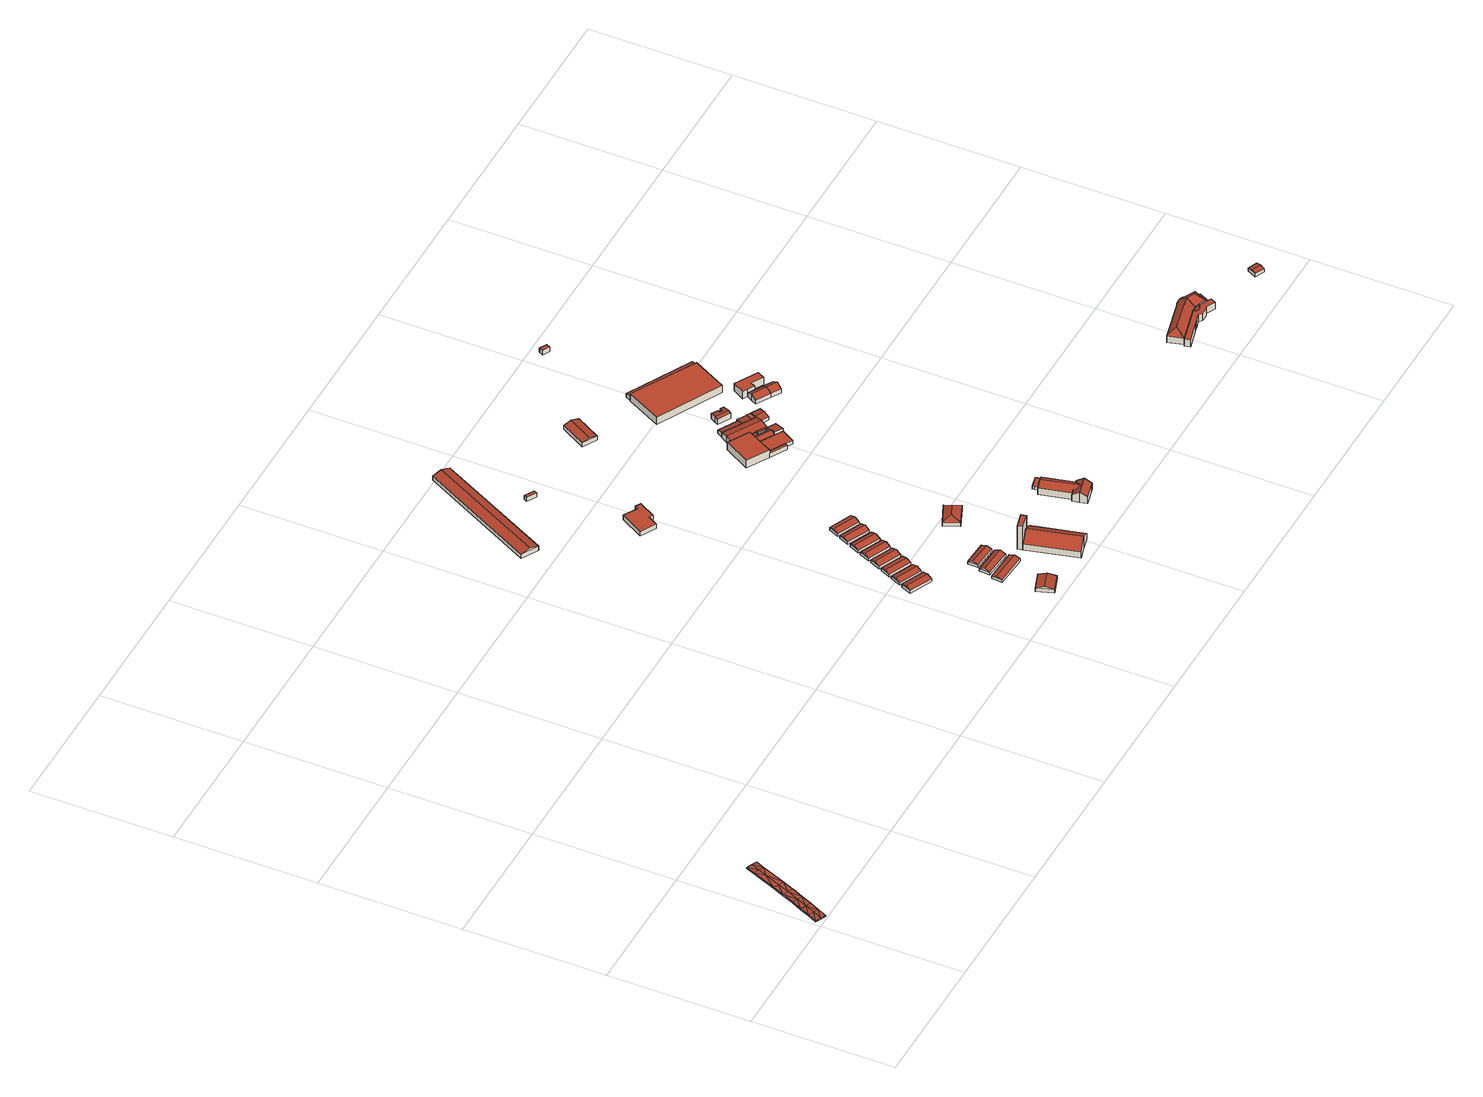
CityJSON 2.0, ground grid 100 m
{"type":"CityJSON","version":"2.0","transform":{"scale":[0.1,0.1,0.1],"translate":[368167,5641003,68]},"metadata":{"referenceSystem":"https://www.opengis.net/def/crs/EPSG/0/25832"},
"CityObjects":{
"building1":{"type":"Building","attributes":{"Geometrietyp2DReferenz":"2000","Gemeindeschluessel":"05315000","function":"53001_1800","roofType":"9999","measuredHeight":1},"geometry":[{"type":"Solid","lod":"2","boundaries":[[[[0,1,2]],[[1,3,2]],[[4,5,0]],[[5,1,0]],[[6,7,4]],[[7,5,4]],[[8,9,6]],[[9,7,6]],[[10,11,8]],[[11,9,8]],[[12,13,10]],[[13,11,10]],[[14,15,12]],[[15,13,12]],[[16,17,14]],[[17,15,14]],[[18,19,20]],[[20,19,16]],[[19,17,16]],[[21,18,20]],[[22,23,21]],[[23,18,21]],[[24,25,22]],[[25,23,22]],[[26,27,24]],[[27,25,24]],[[28,29,26]],[[29,27,26]],[[30,31,28]],[[31,29,28]],[[32,33,30]],[[33,31,30]],[[34,35,36]],[[36,37,32]],[[37,33,32]],[[35,37,36]],[[2,3,34]],[[3,35,34]],[[38,13,15]],[[38,15,39]],[[39,15,17]],[[39,17,19]],[[39,19,23]],[[23,19,18]],[[37,35,3]],[[37,3,40]],[[37,40,41]],[[37,41,33]],[[33,41,42]],[[33,42,31]],[[31,42,43]],[[31,43,44]],[[31,44,29]],[[29,44,27]],[[27,44,25]],[[25,44,45]],[[25,45,38]],[[25,38,23]],[[23,38,39]],[[3,1,40]],[[40,1,5]],[[40,5,41]],[[41,5,7]],[[41,7,42]],[[42,7,43]],[[43,7,9]],[[43,9,11]],[[43,11,44]],[[44,11,45]],[[45,11,13]],[[45,13,38]],[[2,46,0]],[[46,4,0]],[[46,47,4]],[[47,6,4]],[[47,48,6]],[[48,49,6]],[[49,8,6]],[[49,10,8]],[[49,50,10]],[[50,51,10]],[[51,12,10]],[[51,52,12]],[[52,14,12]],[[52,53,14]],[[53,16,14]],[[53,20,16]],[[53,22,20]],[[22,21,20]],[[36,2,34]],[[36,46,2]],[[36,47,46]],[[36,32,47]],[[32,48,47]],[[32,30,48]],[[30,49,48]],[[30,50,49]],[[30,28,50]],[[28,26,50]],[[26,24,50]],[[24,51,50]],[[24,52,51]],[[24,22,52]],[[22,53,52]]]],"semantics":{"surfaces":[{"type":"WallSurface"},{"type":"GroundSurface"},{"type":"RoofSurface"}],"values":[[0,0,0,0,0,0,0,0,0,0,0,0,0,0,0,0,0,0,0,0,0,0,0,0,0,0,0,0,0,0,0,0,0,0,0,0,0,0,1,1,1,1,1,1,1,1,1,1,1,1,1,1,1,1,1,1,1,1,1,1,1,1,1,1,1,1,1,1,1,1,1,2,2,2,2,2,2,2,2,2,2,2,2,2,2,2,2,2,2,2,2,2,2,2,2,2,2,2,2,2,2,2,2,2]]}}]},
"building2":{"type":"Building","attributes":{"Geometrietyp2DReferenz":"3000","Gemeindeschluessel":"05315000","function":"31001_2741","roofType":"3100","measuredHeight":3.37},"geometry":[{"type":"Solid","lod":"2","boundaries":[[[[54,55,56,57]],[[58,59,55,54]],[[60,61,59,58]],[[57,56,61,60]],[[54,62,58]],[[60,63,57]],[[57,63,62,54]],[[58,62,63,60]],[[55,59,61,56]]]],"semantics":{"surfaces":[{"type":"WallSurface"},{"type":"RoofSurface"},{"type":"GroundSurface"}],"values":[[0,0,0,0,0,0,1,1,2]]}}]},
"building3":{"type":"Building","attributes":{"Geometrietyp2DReferenz":"3000","Gemeindeschluessel":"05315000","function":"31001_2741","roofType":"3100","measuredHeight":3.42},"geometry":[{"type":"Solid","lod":"2","boundaries":[[[[64,65,66,67]],[[68,69,65,64]],[[70,71,69,68]],[[67,66,71,70]],[[64,72,68]],[[70,73,67]],[[67,73,72,64]],[[68,72,73,70]],[[65,69,71,66]]]],"semantics":{"surfaces":[{"type":"WallSurface"},{"type":"RoofSurface"},{"type":"GroundSurface"}],"values":[[0,0,0,0,0,0,1,1,2]]}}]},
"building4":{"type":"Building","attributes":{"Geometrietyp2DReferenz":"3000","Gemeindeschluessel":"05315000","function":"31001_2000","roofType":"3100","measuredHeight":4.68,"storeysAboveGround":1},"address":[{"country":"Germany","locality":"Köln","thoroughfareNumber":"3000","thoroughfareName":"Baumschulenweg Ei"}],"geometry":[{"type":"Solid","lod":"2","boundaries":[[[[74,75,76,77]],[[78,79,75,74]],[[80,81,79,78]],[[77,76,81,80]],[[74,82,78]],[[80,83,77]],[[77,83,82,74]],[[78,82,83,80]],[[75,79,81,76]]]],"semantics":{"surfaces":[{"type":"WallSurface"},{"type":"RoofSurface"},{"type":"GroundSurface"}],"values":[[0,0,0,0,0,0,1,1,2]]}}]},
"building5":{"type":"Building","attributes":{"Geometrietyp2DReferenz":"3000","Gemeindeschluessel":"05315000","function":"31001_2741","roofType":"3100","measuredHeight":3.35},"geometry":[{"type":"Solid","lod":"2","boundaries":[[[[84,85,86,87]],[[88,89,85,84]],[[90,91,89,88]],[[87,86,91,90]],[[84,92,88]],[[90,93,87]],[[87,93,92,84]],[[88,92,93,90]],[[85,89,91,86]]]],"semantics":{"surfaces":[{"type":"WallSurface"},{"type":"RoofSurface"},{"type":"GroundSurface"}],"values":[[0,0,0,0,0,0,1,1,2]]}}]},
"building6":{"type":"Building","attributes":{"Geometrietyp2DReferenz":"3000","Gemeindeschluessel":"05315000","function":"31001_2741","roofType":"3100","measuredHeight":3.48},"geometry":[{"type":"Solid","lod":"2","boundaries":[[[[94,95,96,97]],[[98,99,95,94]],[[100,101,99,98]],[[97,96,101,100]],[[94,102,98]],[[100,103,97]],[[97,103,102,94]],[[98,102,103,100]],[[95,99,101,96]]]],"semantics":{"surfaces":[{"type":"WallSurface"},{"type":"RoofSurface"},{"type":"GroundSurface"}],"values":[[0,0,0,0,0,0,1,1,2]]}}]},
"building7":{"type":"Building","attributes":{"Geometrietyp2DReferenz":"3000","Gemeindeschluessel":"05315000","function":"31001_2000","roofType":"3100","measuredHeight":5.33,"storeysAboveGround":1},"address":[{"country":"Germany","locality":"Köln","thoroughfareNumber":"770","thoroughfareName":"Rösrather Str."}],"geometry":[{"type":"Solid","lod":"2","boundaries":[[[[104,105,106,107]],[[108,109,105,104]],[[110,111,109,108]],[[107,106,111,110]],[[104,112,108]],[[110,113,107]],[[107,113,112,104]],[[108,112,113,110]],[[105,109,111,106]]]],"semantics":{"surfaces":[{"type":"WallSurface"},{"type":"RoofSurface"},{"type":"GroundSurface"}],"values":[[0,0,0,0,0,0,1,1,2]]}}]},
"building8":{"type":"Building","attributes":{"Geometrietyp2DReferenz":"3000","Gemeindeschluessel":"05315000","function":"31001_2741","roofType":"3100","measuredHeight":3.47},"address":[{"country":"Germany","locality":"Köln","thoroughfareNumber":"3000","thoroughfareName":"Baumschulenweg Ei"}],"geometry":[{"type":"Solid","lod":"2","boundaries":[[[[114,115,116,117]],[[118,119,115,114]],[[120,121,119,118]],[[117,116,121,120]],[[114,122,118]],[[120,123,117]],[[117,123,122,114]],[[118,122,123,120]],[[115,119,121,116]]]],"semantics":{"surfaces":[{"type":"WallSurface"},{"type":"RoofSurface"},{"type":"GroundSurface"}],"values":[[0,0,0,0,0,0,1,1,2]]}}]},
"building9":{"type":"Building","attributes":{"Geometrietyp2DReferenz":"3000","Gemeindeschluessel":"05315000","function":"31001_2741","roofType":"3100","measuredHeight":3.5},"geometry":[{"type":"Solid","lod":"2","boundaries":[[[[124,125,126,127]],[[128,129,125,124]],[[130,131,129,128]],[[127,126,131,130]],[[124,132,128]],[[130,133,127]],[[127,133,132,124]],[[128,132,133,130]],[[125,129,131,126]]]],"semantics":{"surfaces":[{"type":"WallSurface"},{"type":"RoofSurface"},{"type":"GroundSurface"}],"values":[[0,0,0,0,0,0,1,1,2]]}}]},
"building10":{"type":"Building","attributes":{"Geometrietyp2DReferenz":"3000","Gemeindeschluessel":"05315000","function":"31001_2741","roofType":"3100","measuredHeight":3.66},"address":[{"country":"Germany","locality":"Köln","thoroughfareNumber":"3000","thoroughfareName":"Baumschulenweg Ei"}],"geometry":[{"type":"Solid","lod":"2","boundaries":[[[[134,135,136,137]],[[138,139,135,134]],[[140,141,139,138]],[[137,136,141,140]],[[134,142,138]],[[140,143,137]],[[137,143,142,134]],[[138,142,143,140]],[[135,139,141,136]]]],"semantics":{"surfaces":[{"type":"WallSurface"},{"type":"RoofSurface"},{"type":"GroundSurface"}],"values":[[0,0,0,0,0,0,1,1,2]]}}]},
"building11":{"type":"Building","attributes":{"Geometrietyp2DReferenz":"3000","Gemeindeschluessel":"05315000","function":"31001_2000","roofType":"1000","measuredHeight":3.51,"storeysAboveGround":1},"address":[{"country":"Germany","locality":"Köln","thoroughfareNumber":"770","thoroughfareName":"Rösrather Str."}],"geometry":[{"type":"Solid","lod":"2","boundaries":[[[[144,145,146,147]],[[148,149,145,144]],[[150,151,149,148]],[[152,153,151,150]],[[154,155,153,152]],[[156,157,155,154]],[[158,159,157,156]],[[147,146,159,158]],[[156,154,152,150,148,144,147,158]],[[145,149,151,153,155,157,159,146]]]],"semantics":{"surfaces":[{"type":"WallSurface"},{"type":"RoofSurface"},{"type":"GroundSurface"}],"values":[[0,0,0,0,0,0,0,0,1,2]]}}]},
"building12":{"type":"Building","attributes":{"Geometrietyp2DReferenz":"3000","Gemeindeschluessel":"05315000","function":"31001_2741","roofType":"3100","measuredHeight":3.37},"address":[{"country":"Germany","locality":"Köln","thoroughfareNumber":"3000","thoroughfareName":"Baumschulenweg Ei"}],"geometry":[{"type":"Solid","lod":"2","boundaries":[[[[160,161,162,163]],[[164,165,161,160]],[[166,167,165,164]],[[163,162,167,166]],[[160,168,164]],[[166,169,163]],[[163,169,168,160]],[[164,168,169,166]],[[161,165,167,162]]]],"semantics":{"surfaces":[{"type":"WallSurface"},{"type":"RoofSurface"},{"type":"GroundSurface"}],"values":[[0,0,0,0,0,0,1,1,2]]}}]},
"building13":{"type":"Building","attributes":{"Geometrietyp2DReferenz":"3000","Gemeindeschluessel":"05315000","function":"31001_2741","roofType":"3100","measuredHeight":3.42},"geometry":[{"type":"Solid","lod":"2","boundaries":[[[[170,171,172,173]],[[174,175,171,170]],[[176,177,175,174]],[[173,172,177,176]],[[170,178,174]],[[176,179,173]],[[173,179,178,170]],[[174,178,179,176]],[[171,175,177,172]]]],"semantics":{"surfaces":[{"type":"WallSurface"},{"type":"RoofSurface"},{"type":"GroundSurface"}],"values":[[0,0,0,0,0,0,1,1,2]]}}]},
"building14":{"type":"Building","attributes":{"Geometrietyp2DReferenz":"3000","Gemeindeschluessel":"05315000","function":"31001_2741","roofType":"3100","measuredHeight":3.46},"geometry":[{"type":"Solid","lod":"2","boundaries":[[[[180,181,182,183]],[[184,185,181,180]],[[186,187,185,184]],[[183,182,187,186]],[[180,188,184]],[[186,189,183]],[[183,189,188,180]],[[184,188,189,186]],[[181,185,187,182]]]],"semantics":{"surfaces":[{"type":"WallSurface"},{"type":"RoofSurface"},{"type":"GroundSurface"}],"values":[[0,0,0,0,0,0,1,1,2]]}}]},
"building15":{"type":"Building","attributes":{"Geometrietyp2DReferenz":"3000","Gemeindeschluessel":"05315000","function":"31001_2111","roofType":"1000","measuredHeight":3.22,"storeysAboveGround":1},"address":[{"country":"Germany","locality":"Köln","thoroughfareNumber":"770","thoroughfareName":"Rösrather Str."}],"geometry":[{"type":"Solid","lod":"2","boundaries":[[[[190,191,192,193]],[[194,195,191,190]],[[196,197,195,194]],[[193,192,197,196]],[[194,190,193,196]],[[191,195,197,192]]]],"semantics":{"surfaces":[{"type":"WallSurface"},{"type":"RoofSurface"},{"type":"GroundSurface"}],"values":[[0,0,0,0,1,2]]}}]},
"building16":{"type":"Building","attributes":{"Geometrietyp2DReferenz":"3000","Gemeindeschluessel":"05315000","function":"31001_2741","roofType":"3100","measuredHeight":3.39},"geometry":[{"type":"Solid","lod":"2","boundaries":[[[[198,199,200,201]],[[202,203,199,198]],[[204,205,203,202]],[[201,200,205,204]],[[198,206,202]],[[204,207,201]],[[201,207,206,198]],[[202,206,207,204]],[[199,203,205,200]]]],"semantics":{"surfaces":[{"type":"WallSurface"},{"type":"RoofSurface"},{"type":"GroundSurface"}],"values":[[0,0,0,0,0,0,1,1,2]]}}]},
"building17":{"type":"Building","attributes":{"Gemeindeschluessel":"05315000","Geometrietyp2DReferenz":"3000","function":"31001_2000"},"address":[{"country":"Germany","locality":"Köln","thoroughfareNumber":"3000","thoroughfareName":"Baumschulenweg Ei"}],"children":["building17-1","building17-2"]},
"building17-1":{"type":"BuildingPart","attributes":{"roofType":"3100","measuredHeight":9.94,"storeysAboveGround":1},"parents":["building17"],"geometry":[{"type":"Solid","lod":"2","boundaries":[[[[208,209,210,211]],[[212,213,209,208]],[[214,215,216,217]],[[218,219,215,214]],[[220,221,219,218]],[[211,210,221,220]],[[212,208,211,222]],[[220,218,214,217,222,211]],[[209,213,223,216,215,219,221,210]],[[213,212,222,223]],[[222,217,216,223]]]],"semantics":{"surfaces":[{"type":"WallSurface"},{"type":"RoofSurface"},{"type":"GroundSurface"},{"type":"ClosureSurface"}],"values":[[0,0,0,0,0,0,1,1,2,3,3]]}}]},
"building17-2":{"type":"BuildingPart","attributes":{"roofType":"1000","measuredHeight":19.29,"storeysAboveGround":1},"parents":["building17"],"geometry":[{"type":"MultiSurface","lod":"2","boundaries":[[[224,225,226,227]],[[228,216,225,224]],[[227,226,213,229]],[[228,224,227,229]],[[225,216,213,226]],[[228,229,212,222,217]],[[213,223,222,212]],[[217,222,223,216]]],"semantics":{"surfaces":[{"type":"WallSurface"},{"type":"RoofSurface"},{"type":"GroundSurface"},{"type":"ClosureSurface"}],"values":[0,0,0,1,2,0,3,3]}}]},
"building18":{"type":"Building","attributes":{"Geometrietyp2DReferenz":"3000","Gemeindeschluessel":"05315000","function":"31001_1010","roofType":"3200","measuredHeight":6.39,"storeysAboveGround":1},"address":[{"country":"Germany","locality":"Köln","thoroughfareNumber":"3000","thoroughfareName":"Baumschulenweg Ei"}],"geometry":[{"type":"Solid","lod":"2","boundaries":[[[[230,231,232,233]],[[234,235,231,230]],[[236,237,235,234]],[[233,232,237,236]],[[230,238,234]],[[236,239,233]],[[233,239,238,230]],[[234,238,239,236]],[[231,235,237,232]]]],"semantics":{"surfaces":[{"type":"WallSurface"},{"type":"RoofSurface"},{"type":"GroundSurface"}],"values":[[0,0,0,0,1,1,1,1,2]]}}]},
"building19":{"type":"Building","attributes":{"name":"Baumschule Königsforst","Gemeindeschluessel":"05315000","Geometrietyp2DReferenz":"3000","function":"31001_1130"},"address":[{"country":"Germany","locality":"Köln","thoroughfareNumber":"3000","thoroughfareName":"Baumschulenweg Ei"}],"children":["building19-1","building19-2"]},
"building19-1":{"type":"BuildingPart","attributes":{"roofType":"5000","measuredHeight":7.81,"storeysAboveGround":1},"parents":["building19"],"geometry":[{"type":"Solid","lod":"2","boundaries":[[[[240,241,242,243]],[[244,245,241,240]],[[246,247,245,244]],[[248,249,247,246]],[[243,242,250,251]],[[244,240,243,251,252]],[[251,248,252]],[[248,246,244,252]],[[241,245,247,249,250,242]],[[251,250,249,248]]]],"semantics":{"surfaces":[{"type":"WallSurface"},{"type":"RoofSurface"},{"type":"GroundSurface"},{"type":"ClosureSurface"}],"values":[[0,0,0,0,0,1,1,1,2,3]]}}]},
"building19-2":{"type":"BuildingPart","attributes":{"roofType":"3100","measuredHeight":8.31,"storeysAboveGround":1},"parents":["building19"],"geometry":[{"type":"Solid","lod":"2","boundaries":[[[[253,254,255,256]],[[257,258,254,253]],[[259,260,258,257]],[[261,262,260,259]],[[263,264,262,261]],[[251,250,264,263]],[[265,249,248]],[[266,267,249,265]],[[256,255,267,266]],[[266,265,248,251,263,261,256]],[[259,257,253,256,261]],[[254,258,260,262,264,250,249,267,255]],[[248,249,250,251]]]],"semantics":{"surfaces":[{"type":"WallSurface"},{"type":"RoofSurface"},{"type":"GroundSurface"},{"type":"ClosureSurface"}],"values":[[0,0,0,0,0,0,0,0,0,1,1,2,3]]}}]},
"building20":{"type":"Building","attributes":{"Geometrietyp2DReferenz":"3000","Gemeindeschluessel":"05315000","function":"51009_1611","roofType":"1000","measuredHeight":2.54},"geometry":[{"type":"Solid","lod":"2","boundaries":[[[[268,269,270,271]],[[272,273,269,268]],[[274,247,273,272]],[[275,241,247,274]],[[276,277,241,275]],[[278,279,277,276]],[[271,270,279,278]],[[276,275,274,272,268,271,278]],[[269,273,247,241,277,279,270]]]],"semantics":{"surfaces":[{"type":"WallSurface"},{"type":"RoofSurface"},{"type":"GroundSurface"}],"values":[[0,0,0,0,0,0,0,1,2]]}}]},
"building21":{"type":"Building","attributes":{"Geometrietyp2DReferenz":"3000","Gemeindeschluessel":"05315000","function":"31001_2020","roofType":"3100","measuredHeight":4.65,"storeysAboveGround":1},"address":[{"country":"Germany","locality":"Köln","thoroughfareNumber":"770","thoroughfareName":"Rösrather Str."}],"geometry":[{"type":"Solid","lod":"2","boundaries":[[[[280,281,282,283]],[[284,285,281,280]],[[286,287,285,284]],[[283,282,287,286]],[[280,288,284]],[[286,289,283]],[[283,289,288,280]],[[284,288,289,286]],[[281,285,287,282]]]],"semantics":{"surfaces":[{"type":"WallSurface"},{"type":"RoofSurface"},{"type":"GroundSurface"}],"values":[[0,0,0,0,0,0,1,1,2]]}}]},
"building22":{"type":"Building","attributes":{"Gemeindeschluessel":"05315000","Geometrietyp2DReferenz":"3000","function":"31001_2100"},"address":[{"country":"Germany","locality":"Köln","thoroughfareNumber":"770","thoroughfareName":"Rösrather Str."}],"children":["building22-1","building22-2","building22-3","building22-4","building22-5","building22-6"]},
"building22-1":{"type":"BuildingPart","attributes":{"roofType":"1000","measuredHeight":2.89,"storeysAboveGround":1},"parents":["building22"],"geometry":[{"type":"MultiSurface","lod":"2","boundaries":[[[290,291,292,293]],[[293,294,295,290]],[[296,292,291,297]],[[298,299,296,297]],[[295,294,299,298]],[[300,293,292,301]],[[294,300,301,296]],[[290,302,303,291]],[[302,295,297,303]]],"semantics":{"surfaces":[{"type":"WallSurface"},{"type":"RoofSurface"},{"type":"GroundSurface"},{"type":"ClosureSurface"}],"values":[0,1,2,0,3,3,3,0,3]}}]},
"building22-2":{"type":"BuildingPart","attributes":{"roofType":"1000","measuredHeight":3.16,"storeysAboveGround":1},"parents":["building22"],"geometry":[{"type":"MultiSurface","lod":"2","boundaries":[[[304,305,303,306]],[[307,308,305,304]],[[307,304,306,309]],[[305,308,297,303]],[[310,298,297,308]],[[307,309,295,298,310]],[[309,306,302,295]],[[295,302,303,297]]],"semantics":{"surfaces":[{"type":"WallSurface"},{"type":"RoofSurface"},{"type":"GroundSurface"},{"type":"ClosureSurface"}],"values":[0,0,1,2,0,3,0,3]}}]},
"building22-3":{"type":"BuildingPart","attributes":{"roofType":"2100","measuredHeight":5.31,"storeysAboveGround":1},"parents":["building22"],"geometry":[{"type":"MultiSurface","lod":"2","boundaries":[[[311,292,312,313]],[[313,312,314,315]],[[316,311,313,315]],[[292,301,314,312]],[[311,316,300,293]],[[293,300,301,292]],[[316,317,318]],[[315,319,320]],[[321,320,319,314,322]],[[318,317,321,322,301]]],"semantics":{"surfaces":[{"type":"WallSurface"},{"type":"RoofSurface"},{"type":"GroundSurface"},{"type":"ClosureSurface"}],"values":[0,0,1,2,0,3,0,0,3,3]}}]},
"building22-4":{"type":"BuildingPart","attributes":{"roofType":"1000","measuredHeight":5.92,"storeysAboveGround":1},"address":[{"country":"Germany","locality":"Köln","thoroughfareNumber":"770","thoroughfareName":"Rösrather Str."}],"parents":["building22"],"geometry":[{"type":"MultiSurface","lod":"2","boundaries":[[[323,324,325,326]],[[327,328,324,323]],[[329,330,310,331]],[[326,325,330,329]],[[331,332,327,323,326,329]],[[324,328,299,310,330,325]],[[327,332,333,334,335,336]],[[299,337,334,333]],[[337,338,335,334]],[[336,335,338,328]],[[332,331,307,309,295,294]],[[294,295,298,299]],[[310,298,295,309,307]]],"semantics":{"surfaces":[{"type":"WallSurface"},{"type":"RoofSurface"},{"type":"GroundSurface"},{"type":"ClosureSurface"}],"values":[0,0,0,0,1,2,0,3,3,3,0,3,3]}}]},
"building22-5":{"type":"BuildingPart","attributes":{"roofType":"3100","measuredHeight":4.93,"storeysAboveGround":1},"address":[{"country":"Germany","locality":"Köln","thoroughfareNumber":"770","thoroughfareName":"Rösrather Str."}],"parents":["building22"],"geometry":[{"type":"MultiSurface","lod":"2","boundaries":[[[319,339,340,341]],[[342,343,344,345]],[[341,340,343,342]],[[333,318,346,334]],[[319,341,342,345,335,334,346]],[[339,347,348,349,350,351,344,343,340]],[[339,314,322,347]],[[320,346,321]],[[319,320,321,322,314]],[[322,301,348,347]],[[346,317,321]],[[321,317,318,301,322]],[[301,296,349,348]],[[318,333,294,300]],[[300,294,296,301]],[[299,337,350,349]],[[334,337,299,333]],[[337,338,351,350]],[[334,335,338,337]],[[345,344,351,335]]],"semantics":{"surfaces":[{"type":"WallSurface"},{"type":"RoofSurface"},{"type":"GroundSurface"},{"type":"ClosureSurface"}],"values":[0,0,0,1,1,2,0,0,3,0,0,3,0,0,3,0,3,0,3,3]}}]},
"building22-6":{"type":"BuildingPart","attributes":{"roofType":"1000","measuredHeight":3.4,"storeysAboveGround":1},"parents":["building22"],"geometry":[{"type":"MultiSurface","lod":"2","boundaries":[[[352,353,354,336]],[[345,344,353,352]],[[352,336,335,345]],[[354,353,344,351]],[[338,328,354,351]],[[335,336,328,338]],[[335,351,344,345]]],"semantics":{"surfaces":[{"type":"WallSurface"},{"type":"RoofSurface"},{"type":"GroundSurface"},{"type":"ClosureSurface"}],"values":[0,0,1,2,0,3,3]}}]},
"building23":{"type":"Building","attributes":{"Gemeindeschluessel":"05315000","Geometrietyp2DReferenz":"3000","function":"31001_1110"},"address":[{"country":"Germany","locality":"Köln","thoroughfareNumber":"770","thoroughfareName":"Rösrather Str."}],"children":["building23-1","building23-2"]},
"building23-1":{"type":"BuildingPart","attributes":{"roofType":"3100","measuredHeight":5.2,"storeysAboveGround":1},"parents":["building23"],"geometry":[{"type":"MultiSurface","lod":"2","boundaries":[[[355,356,357,358]],[[359,360,356,355]],[[361,362,360,359]],[[363,364,362,361]],[[365,366,367,368]],[[369,370,366,365]],[[371,372,370,369]],[[373,374,372,371]],[[375,376,374,373]],[[377,378,376,375]],[[379,380,378,377]],[[381,382,380,379]],[[358,357,382,381]],[[369,365,368,363,361,359,355,358,371]],[[381,379,377,375,373,371,358]],[[356,360,362,364,367,366,370,372,374,376,378,380,382,357]],[[340,353,367,364]],[[363,368,353,340]]],"semantics":{"surfaces":[{"type":"WallSurface"},{"type":"RoofSurface"},{"type":"GroundSurface"},{"type":"ClosureSurface"}],"values":[0,0,0,0,0,0,0,0,0,0,0,0,0,1,1,2,0,3]}}]},
"building23-2":{"type":"BuildingPart","attributes":{"roofType":"2100","measuredHeight":4.59,"storeysAboveGround":1},"address":[{"country":"Germany","locality":"Köln","thoroughfareNumber":"770","thoroughfareName":"Rösrather Str."}],"parents":["building23"],"geometry":[{"type":"MultiSurface","lod":"2","boundaries":[[[383,353,344,384]],[[385,343,340,386]],[[384,344,343,385]],[[386,383,384,385]],[[353,340,343,344]],[[383,386,363,368]],[[340,353,368,363]]],"semantics":{"surfaces":[{"type":"WallSurface"},{"type":"RoofSurface"},{"type":"GroundSurface"},{"type":"ClosureSurface"}],"values":[0,0,0,1,2,0,3]}}]},
"building24":{"type":"Building","attributes":{"Geometrietyp2DReferenz":"3000","Gemeindeschluessel":"05315000","function":"31001_1110","roofType":"2100","measuredHeight":3.72,"storeysAboveGround":1},"address":[{"country":"Germany","locality":"Köln","thoroughfareNumber":"770","thoroughfareName":"Rösrather Str."}],"geometry":[{"type":"Solid","lod":"2","boundaries":[[[[387,388,389,390]],[[391,392,388,387]],[[393,394,392,391]],[[390,389,394,393]],[[391,387,390,393]],[[388,392,394,389]]]],"semantics":{"surfaces":[{"type":"WallSurface"},{"type":"RoofSurface"},{"type":"GroundSurface"}],"values":[[0,0,0,0,1,2]]}}]},
"building25":{"type":"Building","attributes":{"Geometrietyp2DReferenz":"3000","Gemeindeschluessel":"05315000","function":"31001_1110","roofType":"2100","measuredHeight":3.8,"storeysAboveGround":1},"address":[{"country":"Germany","locality":"Köln","thoroughfareNumber":"770","thoroughfareName":"Rösrather Str."}],"geometry":[{"type":"Solid","lod":"2","boundaries":[[[[391,395,396,393]],[[397,398,395,391]],[[399,400,398,397]],[[401,402,400,399]],[[393,396,402,401]],[[399,397,391,393,401]],[[395,398,400,402,396]]]],"semantics":{"surfaces":[{"type":"WallSurface"},{"type":"RoofSurface"},{"type":"GroundSurface"}],"values":[[0,0,0,0,0,1,2]]}}]},
"building26":{"type":"Building","attributes":{"Geometrietyp2DReferenz":"3000","Gemeindeschluessel":"05315000","function":"31001_2523","roofType":"3100","measuredHeight":4.89,"storeysAboveGround":1},"address":[{"country":"Germany","locality":"Köln","thoroughfareNumber":"770","thoroughfareName":"Rösrather Str."}],"geometry":[{"type":"Solid","lod":"2","boundaries":[[[[403,404,405,406]],[[407,408,404,403]],[[409,410,408,407]],[[411,412,410,409]],[[413,414,412,411]],[[415,416,414,413]],[[417,418,416,415]],[[419,420,418,417]],[[421,422,420,419]],[[406,405,422,421]],[[421,419,417,415,413,411,409,406]],[[407,403,406,409]],[[404,408,410,412,414,416,418,420,422,405]]]],"semantics":{"surfaces":[{"type":"WallSurface"},{"type":"RoofSurface"},{"type":"GroundSurface"}],"values":[[0,0,0,0,0,0,0,0,0,0,1,1,2]]}}]},
"building27":{"type":"Building","attributes":{"Gemeindeschluessel":"05315000","Geometrietyp2DReferenz":"3000","function":"31001_1110"},"address":[{"country":"Germany","locality":"Köln","thoroughfareNumber":"770","thoroughfareName":"Rösrather Str."}],"children":["building27-1","building27-2"]},
"building27-1":{"type":"BuildingPart","attributes":{"roofType":"3100","measuredHeight":3.66,"storeysAboveGround":1},"parents":["building27"],"geometry":[{"type":"MultiSurface","lod":"2","boundaries":[[[423,424,425,426]],[[427,428,424,423]],[[429,382,428,427]],[[423,430,427]],[[429,431,426]],[[426,431,430,423]],[[427,430,431,429]],[[424,428,382,425]],[[429,432,380,382]],[[425,380,432,426]]],"semantics":{"surfaces":[{"type":"WallSurface"},{"type":"RoofSurface"},{"type":"GroundSurface"},{"type":"ClosureSurface"}],"values":[0,0,0,0,0,1,1,2,0,3]}}]},
"building27-2":{"type":"BuildingPart","attributes":{"roofType":"1000","measuredHeight":2.62,"storeysAboveGround":1},"parents":["building27"],"geometry":[{"type":"Solid","lod":"2","boundaries":[[[[433,378,380,432]],[[434,435,378,433]],[[426,425,435,434]],[[433,432,426,434]],[[380,378,435,425]],[[432,380,425,426]]]],"semantics":{"surfaces":[{"type":"WallSurface"},{"type":"RoofSurface"},{"type":"GroundSurface"},{"type":"ClosureSurface"}],"values":[[0,0,0,1,2,3]]}}]},
"building28":{"type":"Building","attributes":{"Gemeindeschluessel":"05315000","Geometrietyp2DReferenz":"3000","function":"31001_2100"},"address":[{"country":"Germany","locality":"Köln","thoroughfareNumber":"770","thoroughfareName":"Rösrather Str."}],"children":["building28-1","building28-2"]},
"building28-1":{"type":"BuildingPart","attributes":{"roofType":"1000","measuredHeight":5.74,"storeysAboveGround":2},"parents":["building28"],"geometry":[{"type":"MultiSurface","lod":"2","boundaries":[[[436,437,438,439]],[[440,441,442,443]],[[439,438,441,440]],[[443,436,439,440]],[[437,442,441,438]],[[444,445,442,437]],[[436,443,446,447]],[[447,446,445,444]]],"semantics":{"surfaces":[{"type":"WallSurface"},{"type":"RoofSurface"},{"type":"GroundSurface"},{"type":"ClosureSurface"}],"values":[0,0,0,1,2,0,0,3]}}]},
"building28-2":{"type":"BuildingPart","attributes":{"roofType":"2100","measuredHeight":4.1,"storeysAboveGround":2},"address":[{"country":"Germany","locality":"Köln","thoroughfareNumber":"770","thoroughfareName":"Rösrather Str."}],"parents":["building28"],"geometry":[{"type":"Solid","lod":"2","boundaries":[[[[446,445,448,449]],[[450,451,444,447]],[[449,448,451,450]],[[447,446,449,450]],[[445,444,451,448]],[[446,447,444,445]]]],"semantics":{"surfaces":[{"type":"WallSurface"},{"type":"RoofSurface"},{"type":"GroundSurface"},{"type":"ClosureSurface"}],"values":[[0,0,0,1,2,3]]}}]},
"building29":{"type":"Building","attributes":{"Geometrietyp2DReferenz":"3000","Gemeindeschluessel":"05315000","function":"31001_1110","roofType":"3100","measuredHeight":5.4,"storeysAboveGround":1},"address":[{"country":"Germany","locality":"Köln","thoroughfareNumber":"770","thoroughfareName":"Rösrather Str."}],"geometry":[{"type":"Solid","lod":"2","boundaries":[[[[452,453,454,455]],[[456,457,453,452]],[[458,459,457,456]],[[460,461,459,458]],[[462,463,461,460]],[[464,465,463,462]],[[455,454,465,464]],[[455,464,462,452]],[[460,458,456,452,462]],[[453,457,459,461,463,465,454]]]],"semantics":{"surfaces":[{"type":"WallSurface"},{"type":"RoofSurface"},{"type":"GroundSurface"}],"values":[[0,0,0,0,0,0,0,1,1,2]]}}]},
"building30":{"type":"Building","attributes":{"Geometrietyp2DReferenz":"3000","Gemeindeschluessel":"05315000","function":"31001_2000","roofType":"3100","measuredHeight":5.61},"address":[{"country":"Germany","locality":"Köln","thoroughfareNumber":"770","thoroughfareName":"Rösrather Str."}],"geometry":[{"type":"Solid","lod":"2","boundaries":[[[[466,467,468,460]],[[469,470,467,466]],[[464,471,470,469]],[[460,468,471,464]],[[466,472,469]],[[464,473,460]],[[460,473,472,466]],[[469,472,473,464]],[[467,470,471,468]]]],"semantics":{"surfaces":[{"type":"WallSurface"},{"type":"RoofSurface"},{"type":"GroundSurface"}],"values":[[0,0,0,0,0,0,1,1,2]]}}]},
"building31":{"type":"Building","attributes":{"Geometrietyp2DReferenz":"3000","Gemeindeschluessel":"05315000","function":"31001_2000","roofType":"1000","measuredHeight":6.02,"storeysAboveGround":1},"address":[{"country":"Germany","locality":"Köln","thoroughfareNumber":"770","thoroughfareName":"Rösrather Str."}],"geometry":[{"type":"Solid","lod":"2","boundaries":[[[[474,475,476,477]],[[478,479,475,474]],[[480,481,479,478]],[[482,483,481,480]],[[484,485,483,482]],[[486,487,485,484]],[[477,476,487,486]],[[484,482,480,478,474,477,486]],[[475,479,481,483,485,487,476]]]],"semantics":{"surfaces":[{"type":"WallSurface"},{"type":"RoofSurface"},{"type":"GroundSurface"}],"values":[[0,0,0,0,0,0,0,1,2]]}}]},
"building32":{"type":"Building","attributes":{"Geometrietyp2DReferenz":"3000","Gemeindeschluessel":"05315000","function":"51003_1206","roofType":"1000","measuredHeight":3.46},"geometry":[{"type":"Solid","lod":"2","boundaries":[[[[488,489,490,491]],[[492,493,489,488]],[[494,495,493,492]],[[491,490,495,494]],[[492,488,491,494]],[[489,493,495,490]]]],"semantics":{"surfaces":[{"type":"WallSurface"},{"type":"RoofSurface"},{"type":"GroundSurface"}],"values":[[0,0,0,0,1,2]]}}]},
"building33":{"type":"Building","attributes":{"Gemeindeschluessel":"05315000","Geometrietyp2DReferenz":"3000","function":"31001_2080"},"address":[{"country":"Germany","locality":"Köln","thoroughfareNumber":"3a","thoroughfareName":"Baumschulenweg Ei"}],"children":["building33-1","building33-2","building33-3","building33-4"]},
"building33-1":{"type":"BuildingPart","attributes":{"roofType":"5000","measuredHeight":9.48,"storeysAboveGround":1},"parents":["building33"],"geometry":[{"type":"MultiSurface","lod":"2","boundaries":[[[496,497,498,499]],[[500,501,497,496]],[[502,503,501,500]],[[504,505,503,502]],[[506,507,505,504]],[[508,506,504,502,500,496,509]],[[496,499,509]],[[499,510,511,512,508,509]],[[513,498,497,501,503,505,507,514,515,516]],[[510,517,518,511]],[[517,513,516,518]],[[510,499,519,517]],[[498,513,517,519]],[[508,514,507,506]],[[512,515,514,508]],[[512,511,520,521]],[[516,515,521,520]]],"semantics":{"surfaces":[{"type":"WallSurface"},{"type":"RoofSurface"},{"type":"GroundSurface"},{"type":"ClosureSurface"}],"values":[0,0,0,0,0,1,1,1,2,0,3,0,3,3,3,0,3]}}]},
"building33-2":{"type":"BuildingPart","attributes":{"roofType":"1000","measuredHeight":4.37,"storeysAboveGround":1},"parents":["building33"],"geometry":[{"type":"Solid","lod":"2","boundaries":[[[[522,523,521,520,524,525,526]],[[527,516,515,528,529,530,531]],[[525,524,527,531]],[[524,520,516,527]],[[520,521,515,516]],[[521,523,528,515]],[[523,522,529,528]],[[522,526,530,529]],[[526,525,531,530]]]],"semantics":{"surfaces":[{"type":"RoofSurface"},{"type":"GroundSurface"},{"type":"ClosureSurface"}],"values":[[0,1,2,2,2,2,2,2,2]]}}]},
"building33-3":{"type":"BuildingPart","attributes":{"roofType":"5000","measuredHeight":9.48,"storeysAboveGround":1},"parents":["building33"],"geometry":[{"type":"MultiSurface","lod":"2","boundaries":[[[532,533,534,535]],[[536,537,507,506]],[[538,539,537,536]],[[540,541,539,538]],[[535,534,541,540]],[[508,512,542,543,532,544]],[[532,535,544]],[[535,540,538,536,506,508,544]],[[533,545,528,515,514,507,537,539,541,534]],[[532,543,546,547]],[[545,533,547,546]],[[543,542,548,546]],[[546,548,523,528,545]],[[542,512,521,523]],[[515,528,523,521]],[[508,514,515,512]],[[506,507,514,508]]],"semantics":{"surfaces":[{"type":"WallSurface"},{"type":"RoofSurface"},{"type":"GroundSurface"},{"type":"ClosureSurface"}],"values":[0,0,0,0,0,1,1,1,2,0,3,0,3,0,3,3,3]}}]},
"building33-4":{"type":"BuildingPart","attributes":{"roofType":"1000","measuredHeight":5.68,"storeysAboveGround":1},"address":[{"country":"Germany","locality":"Köln","thoroughfareNumber":"3a","thoroughfareName":"Baumschulenweg Ei"}],"parents":["building33"],"geometry":[{"type":"MultiSurface","lod":"2","boundaries":[[[549,550,551,547]],[[552,553,550,549]],[[554,555,553,552]],[[556,557,555,554]],[[558,559,557,556]],[[560,561,559,558]],[[562,563,561,560]],[[564,565,563,562]],[[566,567,565,564]],[[519,568,567,566]],[[564,562,560,558,556,554,552,549,547,546,569,570,571,572,517,519,566]],[[573,574,575,576,577,578,551,550,553,555,557,559,561,563,565,567,568]],[[498,513,573,568]],[[519,517,513,498]],[[513,516,527,574,573]],[[518,572,524,520]],[[517,518,516,513]],[[527,516,520,524]],[[527,531,575,574]],[[572,571,525,524]],[[531,527,524,525]],[[531,530,576,575]],[[571,570,526,525]],[[530,531,525,526]],[[530,529,577,576]],[[570,569,522,526]],[[529,530,526,522]],[[529,528,545,578,577]],[[569,548,523,522]],[[522,523,528,529]],[[523,548,546,545,528]],[[545,533,551,578]],[[546,547,533,545]]],"semantics":{"surfaces":[{"type":"WallSurface"},{"type":"RoofSurface"},{"type":"GroundSurface"},{"type":"ClosureSurface"}],"values":[0,0,0,0,0,0,0,0,0,0,1,2,0,3,0,0,3,3,0,0,3,0,0,3,0,0,3,0,0,3,3,0,3]}}]},
"building34":{"type":"Building","attributes":{"Geometrietyp2DReferenz":"3000","Gemeindeschluessel":"05315000","function":"31001_2080","roofType":"1000","measuredHeight":1.25,"storeysAboveGround":1},"address":[{"country":"Germany","locality":"Köln","thoroughfareNumber":"3a","thoroughfareName":"Baumschulenweg Ei"}],"geometry":[{"type":"Solid","lod":"2","boundaries":[[[[579,580,581,582]],[[583,584,580,579]],[[585,586,584,583]],[[587,588,586,585]],[[582,581,588,587]],[[585,583,579,582,587]],[[580,584,586,588,581]]]],"semantics":{"surfaces":[{"type":"WallSurface"},{"type":"RoofSurface"},{"type":"GroundSurface"}],"values":[[0,0,0,0,0,1,2]]}}]},
"building35":{"type":"Building","attributes":{"Geometrietyp2DReferenz":"3000","Gemeindeschluessel":"05315000","function":"31001_2000","roofType":"3100","measuredHeight":3.21,"storeysAboveGround":1},"address":[{"country":"Germany","locality":"Köln","thoroughfareNumber":"3e","thoroughfareName":"Baumschulenweg Ei"}],"geometry":[{"type":"Solid","lod":"2","boundaries":[[[[589,590,591,592]],[[593,594,590,589]],[[595,596,594,593]],[[592,591,596,595]],[[589,597,593]],[[595,598,592]],[[592,598,597,589]],[[593,597,598,595]],[[590,594,596,591]]]],"semantics":{"surfaces":[{"type":"WallSurface"},{"type":"RoofSurface"},{"type":"GroundSurface"}],"values":[[0,0,0,0,0,0,1,1,2]]}}]}
},
"vertices":[
[9,37,37],[9,37,27],[45,21,37],[45,21,27],[37,101,40],[37,101,30],[67,169,42],[67,169,32],[98,241,45],[98,241,35],[134,323,46],[134,323,36],[169,406,46],[169,406,36],[244,579,42],[244,579,32],[272,643,41],[272,643,31],[346,611,31],[309,627,31],[309,627,41],[346,611,41],[318,547,42],[318,547,32],[243,374,46],[243,374,36],[207,292,46],[207,292,36],[207,291,46],[207,291,36],[171,209,45],[171,209,35],[140,137,42],[140,137,32],[82,5,37],[82,5,27],[110,69,40],[110,69,30],[253,499,34],[281,563,32],[74,85,30],[102,149,32],[103,153,32],[134,225,35],[171,307,36],[206,390,36],[74,85,40],[102,149,42],[103,153,42],[134,225,45],[171,307,46],[206,390,46],[253,499,44],[281,563,42],
[3267,869,37],[3267,869,13],[3107,940,13],[3107,940,37],[3234,795,37],[3234,795,13],[3074,866,37],[3074,866,13],[3251,832,47],[3091,903,47],
[3309,962,34],[3309,962,14],[3149,1033,14],[3149,1033,34],[3276,888,34],[3276,888,14],[3116,959,34],[3116,959,14],[3292,925,48],[3132,996,48],
[3467,54,49],[3467,54,19],[3589,98,19],[3589,98,49],[3426,171,49],[3426,171,19],[3548,214,49],[3548,214,19],[3446,113,65],[3569,156,65],
[3349,1053,36],[3349,1053,14],[3189,1124,14],[3189,1124,36],[3316,979,36],[3316,979,14],[3156,1050,36],[3156,1050,14],[3333,1016,47],[3173,1087,47],
[3390,1145,35],[3390,1145,13],[3230,1216,13],[3230,1216,35],[3357,1071,35],[3357,1071,13],[3197,1142,35],[3197,1142,13],[3374,1108,48],[3214,1179,48],
[2425,3128,54],[2425,3128,20],[2850,3949,20],[2850,3949,54],[2310,3191,54],[2310,3191,20],[2737,4011,54],[2737,4011,20],[2367,3159,73],[2794,3980,73],
[3648,458,40],[3648,458,17],[3419,470,17],[3419,470,40],[3644,379,40],[3644,379,17],[3414,392,40],[3414,392,17],[3646,418,52],[3416,431,52],
[3430,1236,34],[3430,1236,13],[3270,1307,13],[3270,1307,34],[3398,1162,34],[3398,1162,13],[3238,1233,34],[3238,1233,13],[3414,1199,48],[3254,1270,48],
[3654,560,35],[3654,560,15],[3451,571,15],[3451,571,35],[3649,482,35],[3649,482,15],[3446,494,35],[3446,494,15],[3652,521,51],[3449,533,51],
[3006,2722,62],[3006,2722,27],[2911,2778,27],[2911,2778,62],[3021,2747,62],[3021,2747,27],[3056,2726,62],[3056,2726,27],[2991,2608,62],[2991,2608,27],[2964,2623,62],[2964,2623,27],[2925,2554,62],[2925,2554,27],[2815,2613,62],[2815,2613,27],
[3659,657,33],[3659,657,13],[3483,667,13],[3483,667,33],[3655,583,33],[3655,583,13],[3479,593,33],[3479,593,13],[3657,620,47],[3481,630,47],
[3471,1326,34],[3471,1326,14],[3311,1398,14],[3311,1398,34],[3438,1252,34],[3438,1252,14],[3278,1324,34],[3278,1324,14],[3454,1289,48],[3294,1361,48],
[3512,1420,35],[3512,1420,16],[3352,1491,16],[3352,1491,35],[3479,1346,35],[3479,1346,16],[3319,1417,35],[3319,1417,16],[3496,1383,51],[3336,1454,51],
[2881,3378,58],[2881,3378,26],[2815,3415,26],[2815,3415,58],[2869,3356,58],[2869,3356,26],[2803,3393,58],[2803,3393,26],
[3551,1508,40],[3551,1508,17],[3391,1579,17],[3391,1579,40],[3518,1434,40],[3518,1434,17],[3358,1505,40],[3358,1505,17],[3535,1471,51],[3375,1542,51],
[3836,52,66],[3836,52,18],[3923,74,18],[3923,74,118],[3747,411,66],[3747,411,18],[3922,454,66],[3922,454,18],[3851,437,18],[3851,437,108],[3926,440,66],[3926,440,18],[4011,96,66],[4011,96,18],[3834,433,118],[3834,433,18],
[3842,473,211],[3842,473,18],[3738,447,18],[3738,447,211],[3851,437,211],[3747,411,211],
[3780,857,46],[3780,857,15],[3930,922,15],[3930,922,46],[3734,963,46],[3734,963,15],[3883,1028,46],[3883,1028,15],[3794,926,78],[3870,959,78],
[4301,566,92],[4301,566,19],[4258,555,19],[4258,555,71],[4310,568,97],[4310,568,19],[4362,581,71],[4362,581,19],[4415,369,71],[4415,369,19],[4311,341,19],[4311,341,71],[4373,314,97],
[4451,272,71],[4451,272,19],[4438,322,19],[4438,322,102],[4431,267,71],[4431,267,19],[4318,239,71],[4318,239,19],[4305,288,102],[4305,288,19],[4293,337,71],[4293,337,19],[4415,369,70],[4426,371,71],[4426,371,19],
[4373,615,44],[4373,615,19],[4370,628,19],[4370,628,44],[4380,586,44],[4380,586,19],[4362,581,44],[4301,566,44],[4293,595,44],[4293,595,19],[4290,608,44],[4290,608,19],
[3521,3250,54],[3521,3250,23],[3621,3428,23],[3621,3428,54],[3421,3306,54],[3421,3306,23],[3521,3485,54],[3521,3485,23],[3471,3278,70],[3571,3457,70],
[4016,2135,53],[4016,2135,24],[4069,2229,24],[4069,2229,53],[3900,2325,53],[3849,2230,53],[3900,2325,24],[3849,2230,24],[3849,2230,25],[3900,2325,25],[4014,2260,53],[4014,2260,24],[3966,2164,53],[3966,2164,24],
[3955,2145,56],[3955,2145,24],[3966,2164,56],[3839,2211,56],[3839,2211,24],[3849,2230,56],[3839,2211,25],
[4069,2229,77],[4111,2301,24],[4111,2301,57],[4053,2334,24],[4053,2334,57],[4014,2260,77],[4026,2284,71],[4014,2260,57],[4053,2334,44],[4031,2292,69],[4028,2286,70],[4028,2286,24],
[3824,2464,84],[3824,2464,25],[3792,2482,25],[3792,2482,84],[3940,2398,84],[3940,2398,25],[3687,2298,84],[3687,2298,25],[3839,2211,84],[3900,2325,84],[3900,2325,57],[3914,2351,72],[3928,2376,57],[3940,2398,57],[3914,2351,25],[3928,2376,25],
[4053,2334,23],[4036,2343,23],[4036,2343,44],[4024,2322,57],[4024,2322,23],[3969,2353,23],[3969,2353,57],[4028,2286,72],[4028,2286,23],[4014,2260,23],[3900,2325,23],[3914,2351,23],[3928,2376,23],
[3981,2375,57],[3981,2375,23],[3940,2398,23],
[4075,2372,70],[4075,2372,22],[4082,2384,22],[4082,2384,74],[4058,2341,62],[4058,2341,22],[4053,2334,60],[4053,2334,22],[4036,2343,60],[4036,2343,22],[3940,2398,60],[3940,2398,22],[3981,2375,22],[3981,2375,60],[3824,2464,60],[3824,2464,22],[3853,2514,74],[3853,2514,22],[3881,2564,60],[3881,2564,22],[4017,2487,60],[4017,2487,22],[4081,2451,60],[4081,2451,22],[4110,2434,60],[4110,2434,22],[4094,2406,68],[4094,2406,22],
[3981,2375,63],[3969,2353,69],[4024,2322,69],[4036,2343,63],
[3904,2603,50],[3904,2603,24],[3881,2564,24],[3881,2564,61],[4039,2526,50],[4039,2526,24],[4017,2487,61],[4017,2487,24],
[4039,2526,23],[4017,2487,23],[4048,2541,46],[4048,2541,23],[4111,2505,46],[4111,2505,23],[4081,2451,61],[4081,2451,23],
[4068,2591,65],[4068,2591,22],[4080,2612,22],[4080,2612,71],[3979,2640,65],[3979,2640,22],[3992,2662,71],[3992,2662,22],[4016,2700,61],[4016,2700,22],[4061,2674,61],[4061,2674,22],[4051,2657,65],[4051,2657,22],[4070,2646,65],[4070,2646,22],[4087,2673,58],[4087,2673,22],[4108,2660,58],[4108,2660,22],
[4203,2453,48],[4203,2453,22],[4141,2488,22],[4141,2488,48],[4157,2371,48],[4157,2371,22],[4094,2406,48],[4180,2412,59],[4118,2447,59],[4110,2434,48],
[4081,2451,48],[4111,2505,48],[4111,2505,22],
[3947,3230,77],[3947,3230,19],[3816,2983,19],[3816,2983,77],[4267,2745,77],[4267,2745,19],[4393,2984,19],[4393,2984,77],[3947,3230,20],[4393,2984,20],[4393,2984,61],[3947,3230,59],
[4417,3028,20],[4417,3028,51],[3966,3267,51],[3966,3267,20],
[4277,2547,77],[4277,2547,23],[4255,2508,23],[4255,2508,53],[4299,2585,53],[4299,2585,23],[4345,2559,53],[4345,2559,23],[4398,2529,53],[4398,2529,23],[4376,2490,77],[4376,2490,23],[4355,2452,53],[4355,2452,23],
[4467,2489,53],[4467,2489,21],[4398,2529,21],[4424,2413,53],[4424,2413,21],[4355,2452,21],[4446,2451,78],[4376,2490,78],
[4473,2596,82],[4473,2596,22],[4314,2686,22],[4314,2686,82],[4445,2545,82],[4445,2545,22],[4362,2590,82],[4362,2590,22],[4345,2559,82],[4345,2559,22],[4299,2585,82],[4299,2585,22],[4267,2603,82],[4267,2603,22],
[4161,3912,57],[4161,3912,22],[4112,3938,22],[4112,3938,57],[4146,3884,57],[4146,3884,22],[4097,3909,57],[4097,3909,22],
[5900,456,73],[5900,456,21],[5927,349,21],[5927,349,73],[6201,531,74],[6201,531,21],[6201,532,73],[6201,532,21],[6224,538,73],[6224,538,21],[6241,536,78],[6241,536,21],[6234,480,116],[5960,415,116],[6192,416,78],[6194,410,73],[6226,417,73],[6192,416,21],[6234,480,21],[6226,417,21],[6194,410,21],[6192,416,67],[6194,410,67],[5927,349,67],[6194,410,65],[6226,417,65],
[6251,398,65],[6254,405,65],[6195,405,65],[6211,392,65],[6231,390,65],[6195,405,21],[6254,405,21],[6251,398,21],[6231,390,21],[6211,392,21],
[6308,383,73],[6308,383,21],[6357,481,21],[6357,481,73],[6255,534,74],[6255,534,21],[6275,524,74],[6275,524,21],[6274,523,74],[6274,523,21],[6254,405,73],[6256,409,76],[6290,453,116],[6256,409,21],[6256,409,67],[6308,383,67],[6254,405,67],
[6344,364,67],[6344,364,10],[6308,383,10],[6325,326,67],[6325,326,10],[6262,359,67],[6262,359,10],[6241,348,67],[6241,348,10],[6196,352,67],[6196,352,10],[6172,369,67],[6172,369,10],[6120,356,67],[6120,356,10],[6093,349,67],[6093,349,10],[5936,309,67],[5936,309,10],[5927,349,10],[6251,398,67],[6231,390,67],[6211,392,67],[6195,405,67],[6192,416,10],[6195,405,10],[6211,392,10],[6231,390,10],[6251,398,10],[6256,409,10],
[6377,470,32],[6377,470,19],[6357,481,19],[6357,481,32],[6393,462,32],[6393,462,19],[6344,364,32],[6344,364,19],[6308,383,32],[6308,383,19],
[6797,266,44],[6797,266,18],[6731,294,18],[6731,294,44],[6767,201,44],[6767,201,18],[6701,231,44],[6701,231,18],[6782,234,51],[6716,262,51]
]}
